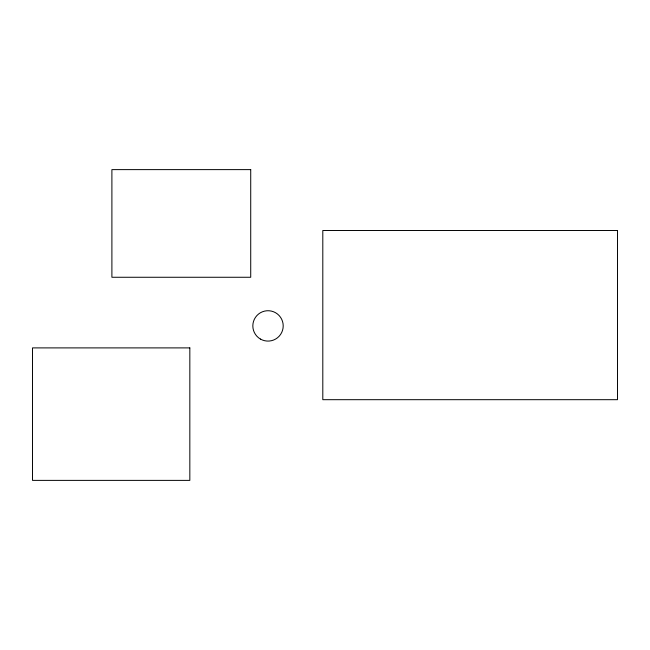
<?xml version="1.0" encoding="UTF-8"?>
<svg xmlns="http://www.w3.org/2000/svg" width="650" height="650" viewBox="0 0 650 650"><rect width="100%" height="100%" fill="white"/><g stroke="black" fill="none" stroke-linecap="round" stroke-linejoin="round"><path stroke-width="0.97" d="M250.721 169.618L111.897 169.618L111.897 277.266L250.721 277.266L250.721 169.618M617.5 230.506L322.806 230.506L322.806 399.685L617.5 399.685L617.5 230.506M189.832 347.896L32.5 347.896L32.5 480.382L189.832 480.382L189.832 347.896M260.423 339.056A15.186 15.186 0 0 0 283.205 325.91A15.186 15.186 0 0 0 260.423 312.756A15.186 15.186 0 0 0 260.423 339.056"/></g></svg>
